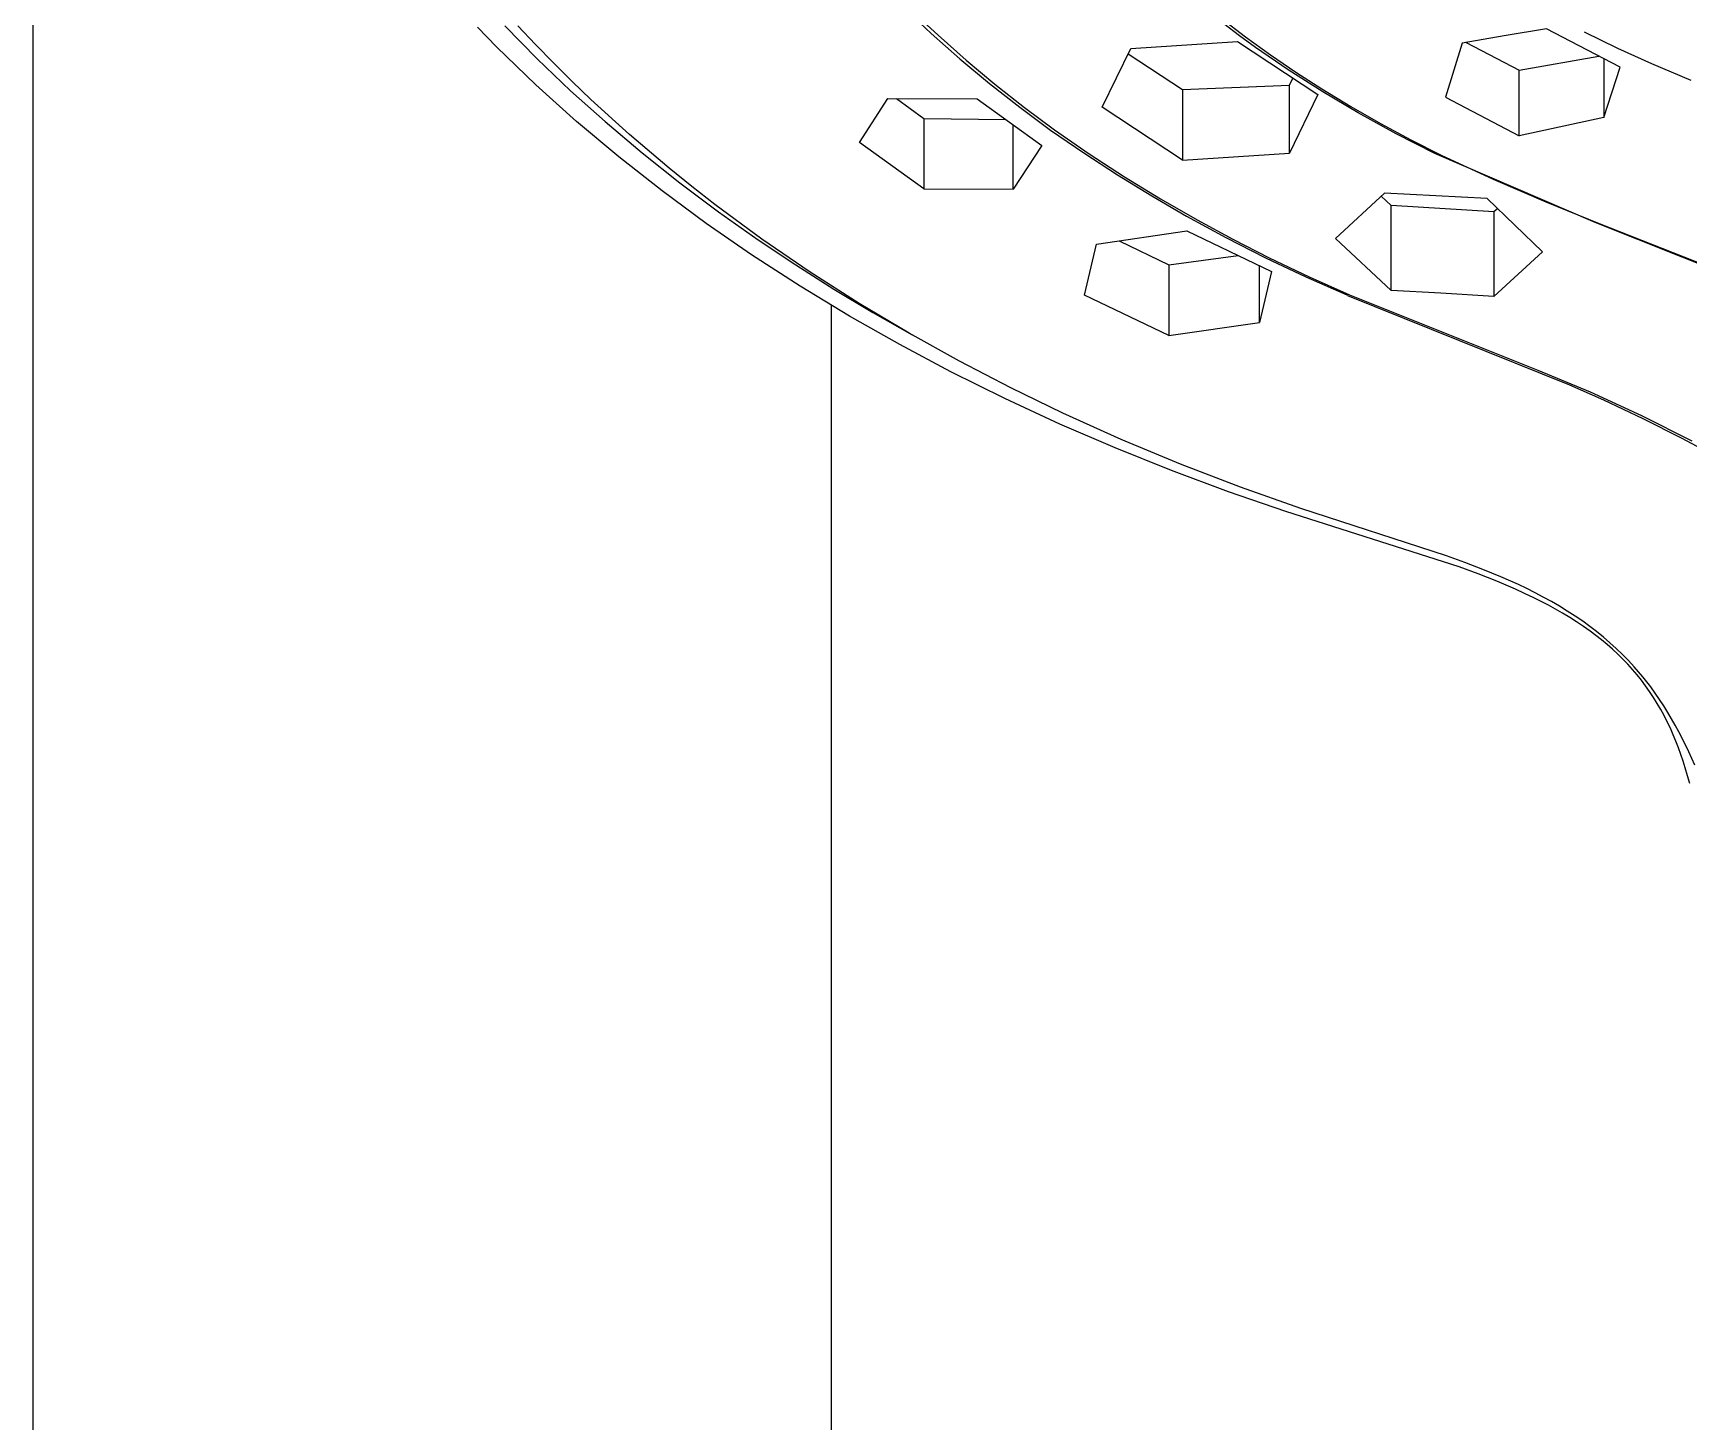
# Model space of a CAD drawing. Header units: millimetres. Extents: x -10942 to 92711, y -16583 to 30009.
# Drawn here: x -5063.2 to -5011.4, y 5052.3 to 5095.8 of the extents above; entities that cross this region are included whole.
import ezdxf

# ---------------------------------------------------------------- set-up
doc = ezdxf.new("R2010")
doc.units = ezdxf.units.MM
doc.header["$LTSCALE"] = 1000
doc.header["$MEASUREMENT"] = 0
doc.layers.add('Default', color=7, linetype='Continuous', true_color=0x000000)

# ---------------------------------------------------------------- blocks, each defined once
blk = doc.blocks.new('Raindance S Showerpipe 300 1jet+thermostat 27114000 front')
at = {"layer": 'Default', "color": 7, "true_color": 0xffffff}
for p, q in [((328.281, 1196.165), (328.281, 1501.598)), ((355.523, 1293.628), (356.41, 1292.79)), ((342.796, 1292.377), (342.196, 1292.991)), ((343.059, 1293.027), (344.073, 1291.997)), ((344.021, 1292.441), (343.465, 1293.036)), ((356.164, 1293.171), (356.63, 1292.736)), ((365.495, 1293.274), (366.259, 1292.688)), ((366.069, 1292.721), (365.575, 1293.093)), ((344.589, 1291.856), (344.021, 1292.441)), ((356.41, 1292.79), (357.311, 1291.992)), ((356.63, 1292.736), (357.509, 1291.956)), ((362.663, 1292.324), (366.007, 1292.539)), ((366.007, 1292.539), (368.527, 1290.874)), ((366.569, 1292.357), (366.069, 1292.721)), ((366.259, 1292.688), (367.039, 1292.122)), ((373.041, 1292.483), (372.526, 1290.791)), ((374.363, 1292.722), (373.041, 1292.483)), ((373.166, 1292.507), (374.824, 1291.644)), ((375.689, 1292.934), (374.363, 1292.722)), ((377.991, 1291.737), (375.689, 1292.934)), ((376.869, 1292.844), (377.912, 1292.328)), ((343.408, 1291.775), (342.796, 1292.377)), ((344.073, 1291.997), (345.119, 1290.999)), ((357.311, 1291.992), (358.236, 1291.222)), ((357.509, 1291.956), (358.41, 1291.202)), ((361.768, 1290.484), (362.663, 1292.324)), ((362.582, 1292.157), (364.287, 1291.032)), ((367.589, 1291.656), (366.569, 1292.357)), ((367.039, 1292.122), (367.834, 1291.579)), ((374.824, 1291.644), (377.328, 1292.078)), ((377.477, 1292.001), (377.477, 1290.159)), ((377.912, 1292.328), (378.972, 1291.847)), ((344.03, 1291.183), (343.408, 1291.775)), ((345.167, 1291.282), (344.589, 1291.856)), ((368.678, 1290.96), (367.589, 1291.656)), ((367.834, 1291.579), (368.643, 1291.056)), ((374.824, 1289.585), (374.824, 1291.644)), ((377.477, 1290.159), (377.991, 1291.737)), ((378.972, 1291.847), (380.209, 1291.331)), ((345.305, 1290.033), (344.03, 1291.183)), ((345.119, 1290.999), (346.196, 1290.033)), ((345.755, 1290.719), (345.167, 1291.282)), ((358.236, 1291.222), (359.185, 1290.48)), ((358.41, 1291.202), (359.334, 1290.476)), ((364.287, 1291.032), (367.633, 1291.169)), ((364.287, 1291.032), (364.287, 1288.82)), ((367.633, 1291.169), (367.744, 1291.387)), ((367.633, 1289.041), (367.633, 1291.169)), ((368.643, 1291.056), (369.558, 1290.499)), ((369.789, 1290.302), (368.678, 1290.96)), ((346.96, 1289.623), (345.755, 1290.719)), ((354.171, 1289.378), (355.057, 1290.751)), ((355.057, 1290.751), (357.857, 1290.743)), ((355.328, 1290.749), (356.186, 1290.129)), ((357.857, 1290.743), (359.873, 1289.286)), ((359.185, 1290.48), (360.154, 1289.766)), ((359.334, 1290.476), (360.278, 1289.776)), ((364.287, 1288.82), (361.768, 1290.484)), ((368.527, 1290.874), (367.633, 1289.041)), ((369.558, 1290.499), (370.488, 1289.967)), ((372.526, 1290.791), (374.824, 1289.585)), ((346.625, 1288.923), (345.305, 1290.033)), ((346.196, 1290.033), (347.354, 1289.055)), ((356.186, 1290.129), (358.753, 1290.092)), ((356.186, 1290.129), (356.186, 1287.921)), ((358.984, 1287.913), (358.984, 1289.925)), ((370.98, 1289.648), (369.789, 1290.302)), ((370.488, 1289.967), (371.432, 1289.461)), ((377.477, 1290.159), (374.824, 1289.585)), ((348.203, 1288.569), (346.96, 1289.623)), ((356.186, 1287.921), (354.171, 1289.378)), ((360.154, 1289.766), (361.189, 1289.048)), ((360.278, 1289.776), (361.362, 1289.021)), ((372.191, 1289.034), (370.98, 1289.648)), ((371.432, 1289.461), (372.389, 1288.978)), ((347.98, 1287.856), (346.625, 1288.923)), ((347.354, 1289.055), (348.54, 1288.112)), ((359.873, 1289.286), (358.984, 1287.913)), ((361.189, 1289.048), (362.244, 1288.359)), ((361.362, 1289.021), (362.467, 1288.299)), ((364.287, 1288.82), (367.633, 1289.041)), ((377.205, 1286.865), (372.191, 1289.034)), ((372.389, 1288.978), (374.019, 1288.226)), ((348.915, 1287.995), (348.203, 1288.569)), ((362.244, 1288.359), (363.318, 1287.699)), ((362.467, 1288.299), (363.593, 1287.609)), ((349.368, 1286.833), (347.98, 1287.856)), ((348.54, 1288.112), (349.753, 1287.203)), ((349.637, 1287.434), (348.915, 1287.995)), ((356.186, 1287.921), (358.984, 1287.913)), ((370.613, 1287.786), (369.079, 1286.37)), ((373.827, 1287.624), (370.613, 1287.786)), ((374.019, 1288.226), (375.666, 1287.512)), ((351.111, 1286.35), (349.637, 1287.434)), ((363.318, 1287.699), (364.408, 1287.066)), ((363.593, 1287.609), (364.738, 1286.95)), ((370.817, 1287.403), (370.509, 1287.689)), ((370.816, 1284.74), (370.817, 1287.403)), ((374.032, 1287.199), (370.817, 1287.403)), ((375.565, 1285.951), (373.827, 1287.624)), ((374.156, 1287.31), (374.032, 1287.199)), ((375.666, 1287.512), (377.33, 1286.837)), ((350.787, 1285.853), (349.368, 1286.833)), ((349.753, 1287.203), (350.991, 1286.328)), ((364.408, 1287.066), (365.637, 1286.396)), ((364.738, 1286.95), (365.859, 1286.344)), ((374.032, 1287.199), (374.031, 1284.552)), ((382.152, 1284.89), (377.205, 1286.865)), ((377.33, 1286.837), (380.97, 1285.401)), ((350.991, 1286.328), (352.17, 1285.54)), ((352.62, 1285.316), (351.111, 1286.35)), ((361.589, 1286.191), (364.423, 1286.607)), ((362.298, 1286.292), (363.859, 1285.541)), ((364.423, 1286.607), (367.072, 1285.333)), ((365.637, 1286.396), (366.884, 1285.761)), ((365.859, 1286.344), (366.995, 1285.766)), ((369.079, 1286.37), (370.816, 1284.74)), ((352.305, 1284.87), (350.787, 1285.853)), ((361.213, 1284.595), (361.589, 1286.191)), ((363.859, 1285.541), (366.029, 1285.83)), ((366.884, 1285.761), (368.148, 1285.161)), ((366.995, 1285.766), (368.249, 1285.167)), ((374.031, 1284.552), (375.565, 1285.951)), ((352.17, 1285.54), (353.367, 1284.781)), ((354.161, 1284.331), (352.62, 1285.316)), ((363.859, 1285.541), (363.859, 1283.324)), ((366.692, 1283.738), (366.692, 1285.513)), ((367.072, 1285.333), (366.692, 1283.738)), ((353.852, 1283.933), (352.305, 1284.87)), ((353.367, 1284.781), (354.583, 1284.05)), ((368.148, 1285.161), (369.429, 1284.597)), ((368.249, 1285.167), (369.519, 1284.601)), ((372.378, 1284.654), (370.816, 1284.74)), ((353.281, 1284.272), (353.281, 1196.165)), ((355.717, 1283.404), (354.161, 1284.331)), ((363.859, 1283.324), (361.213, 1284.595)), ((369.429, 1284.597), (369.463, 1284.625)), ((369.457, 1284.585), (376.405, 1281.78)), ((369.519, 1284.601), (375.417, 1282.237)), ((374.031, 1284.552), (372.378, 1284.654)), ((355.425, 1283.04), (353.852, 1283.933)), ((354.583, 1284.05), (355.815, 1283.347)), ((363.859, 1283.324), (366.692, 1283.738)), ((357.299, 1282.522), (355.717, 1283.404)), ((357.022, 1282.192), (355.425, 1283.04)), ((358.719, 1281.349), (357.022, 1282.192)), ((358.905, 1281.686), (357.299, 1282.522)), ((375.417, 1282.237), (377.049, 1281.557)), ((360.534, 1280.895), (358.905, 1281.686)), ((376.405, 1281.78), (377.467, 1281.31)), ((377.049, 1281.557), (378.657, 1280.82)), ((360.438, 1280.552), (358.719, 1281.349)), ((377.467, 1281.31), (378.705, 1280.724)), ((362.177, 1279.802), (360.438, 1280.552)), ((362.367, 1280.069), (360.534, 1280.895)), ((378.657, 1280.82), (380.238, 1280.028)), ((378.705, 1280.724), (379.928, 1280.107)), ((364.222, 1279.295), (362.367, 1280.069)), ((379.928, 1280.107), (383.754, 1278.044)), ((363.935, 1279.096), (362.177, 1279.802)), ((365.72, 1278.431), (363.935, 1279.096)), ((366.098, 1278.574), (364.222, 1279.295)), ((367.993, 1277.903), (366.098, 1278.574)), ((367.522, 1277.813), (365.72, 1278.431)), ((372.948, 1276.075), (367.522, 1277.813)), ((372.55, 1276.421), (367.993, 1277.903)), ((373.122, 1276.216), (372.55, 1276.421)), ((373.542, 1275.857), (372.948, 1276.075)), ((373.689, 1275.999), (373.122, 1276.216)), ((374.13, 1275.626), (373.542, 1275.857)), ((374.251, 1275.767), (373.689, 1275.999)), ((374.712, 1275.378), (374.13, 1275.626)), ((374.805, 1275.519), (374.251, 1275.767)), ((375, 1275.246), (374.712, 1275.378)), ((375.067, 1275.394), (374.805, 1275.519)), ((375.327, 1275.265), (375.067, 1275.394)), ((375.285, 1275.109), (375, 1275.246)), ((375.515, 1274.994), (375.285, 1275.109)), ((375.584, 1275.13), (375.327, 1275.265)), ((375.743, 1274.875), (375.515, 1274.994)), ((375.838, 1274.99), (375.584, 1275.13)), ((375.968, 1274.751), (375.743, 1274.875)), ((376.088, 1274.845), (375.838, 1274.99)), ((376.336, 1274.693), (376.088, 1274.845)), ((376.191, 1274.623), (375.968, 1274.751)), ((376.411, 1274.49), (376.191, 1274.623)), ((376.579, 1274.536), (376.336, 1274.693)), ((376.628, 1274.352), (376.411, 1274.49)), ((376.819, 1274.373), (376.579, 1274.536)), ((376.841, 1274.209), (376.628, 1274.352)), ((377.039, 1274.213), (376.819, 1274.373)), ((377.051, 1274.06), (376.841, 1274.209)), ((377.255, 1274.048), (377.039, 1274.213)), ((377.231, 1273.926), (377.051, 1274.06)), ((377.407, 1273.787), (377.231, 1273.926)), ((377.467, 1273.877), (377.255, 1274.048)), ((377.581, 1273.644), (377.407, 1273.787)), ((377.673, 1273.7), (377.467, 1273.877)), ((377.75, 1273.496), (377.581, 1273.644)), ((377.872, 1273.519), (377.673, 1273.7)), ((377.915, 1273.343), (377.75, 1273.496)), ((378.065, 1273.333), (377.872, 1273.519)), ((378.075, 1273.186), (377.915, 1273.343)), ((378.253, 1273.141), (378.065, 1273.333)), ((378.231, 1273.024), (378.075, 1273.186)), ((378.382, 1272.858), (378.231, 1273.024)), ((378.435, 1272.944), (378.253, 1273.141)), ((378.523, 1272.692), (378.382, 1272.858)), ((378.569, 1272.791), (378.435, 1272.944)), ((378.699, 1272.635), (378.569, 1272.791)), ((378.659, 1272.522), (378.523, 1272.692)), ((378.79, 1272.348), (378.659, 1272.522)), ((378.826, 1272.476), (378.699, 1272.635)), ((378.915, 1272.17), (378.79, 1272.348)), ((378.949, 1272.315), (378.826, 1272.476)), ((379.091, 1272.12), (378.949, 1272.315)), ((379.036, 1271.986), (378.915, 1272.17)), ((379.152, 1271.799), (379.036, 1271.986)), ((379.227, 1271.922), (379.091, 1272.12)), ((379.263, 1271.609), (379.152, 1271.799)), ((379.358, 1271.721), (379.227, 1271.922)), ((379.485, 1271.517), (379.358, 1271.721)), ((379.368, 1271.416), (379.263, 1271.609)), ((379.469, 1271.219), (379.368, 1271.416)), ((379.564, 1271.02), (379.469, 1271.219)), ((379.604, 1271.317), (379.485, 1271.517)), ((379.719, 1271.115), (379.604, 1271.317)), ((379.654, 1270.818), (379.564, 1271.02)), ((379.738, 1270.613), (379.654, 1270.818)), ((379.829, 1270.91), (379.719, 1271.115)), ((379.936, 1270.704), (379.829, 1270.91)), ((380.139, 1270.285), (379.936, 1270.704)), ((379.818, 1270.407), (379.738, 1270.613)), ((379.894, 1270.199), (379.818, 1270.407)), ((379.965, 1269.99), (379.894, 1270.199)), ((380.33, 1269.86), (380.139, 1270.285)), ((380.031, 1269.779), (379.965, 1269.99)), ((380.103, 1269.533), (380.031, 1269.779)), ((380.17, 1269.286), (380.103, 1269.533))]:
    blk.add_line(p, q, dxfattribs=at)

msp = doc.modelspace()

# ---------------------------------------------------------------- block references
at = {"layer": 'Default'}
msp.add_blockref('Raindance S Showerpipe 300 1jet+thermostat 27114000 front', (-5391.504, 3802.992), dxfattribs=at)

doc.saveas('drawing.dxf')
